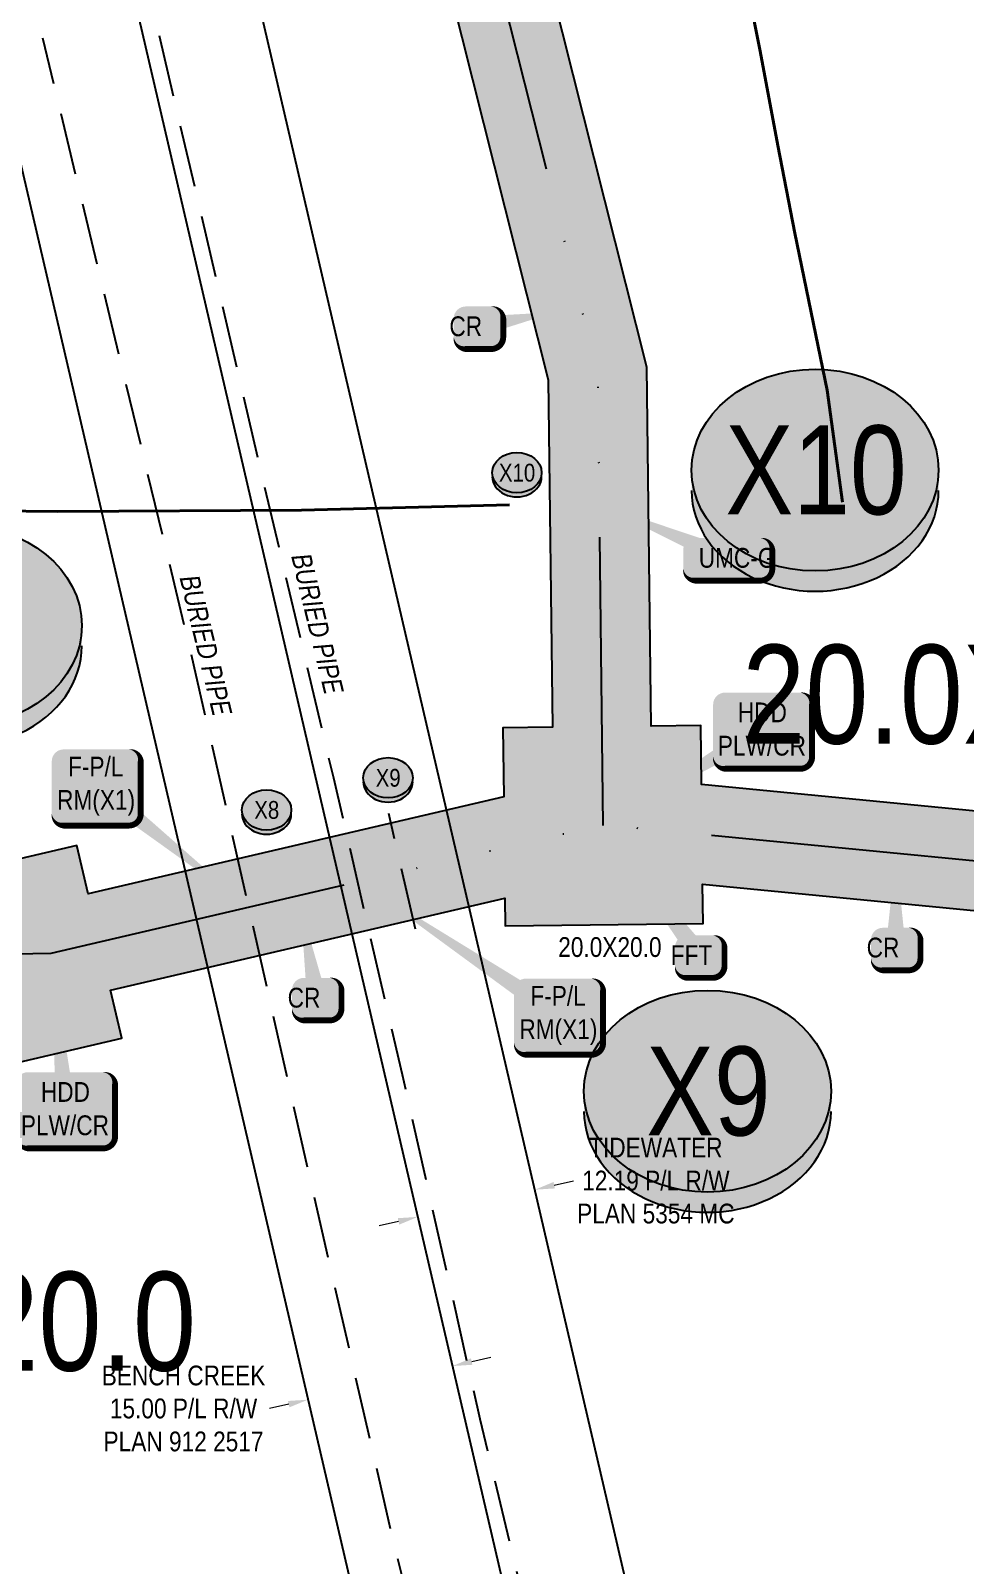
# Model space of a CAD drawing. Extents: x 88833 to 97610, y 5963373 to 5974710.
# Drawn here: x 90718.2 to 90812.7, y 5969661 to 5969816.1 of the extents above; entities that cross this region are included whole.
import ezdxf
from ezdxf.enums import TextEntityAlignment as Align

# ---------------------------------------------------------------- set-up
doc = ezdxf.new("R2010")
doc.units = 0
doc.header["$LTSCALE"] = 5
doc.header["$PDSIZE"] = 5
for name, pattern in [('COOP2', [10, 5, -1, 0, -1, 0, -1, 0, -1, 0, -1]), ('DASHDOT', [25.4, 12.7, -6.35, 0, -6.35]), ('foc-TIELINE', [1.875, 1.25, -0.625]), ('UG_PIPE', [1.875, 1.25, -0.625])]:
    doc.linetypes.add(name, pattern=pattern)
doc.layers.get('Defpoints').update_dxf_attribs({"color": 9})
for name, color, linetype in [('AS-PIPE-UG', 44, 'UG_PIPE'), ('AS-PIPE-UG-T-1000', 44, 'Continuous'), ('F-RW', 190, 'Continuous'), ('P-APEX RECON PAY ITEMS-1000', 240, 'Continuous'), ('P-APEX RECON-10m BUFFER', 51, 'COOP2'), ('P-APEX RECON-URBAN', 30, 'COOP2'), ('P-APEX RECON-WORK AREA', 104, 'Continuous'), ('P-BUFFER-PURPLE', 187, 'foc-TIELINE'), ('P-CROSSINGS', 250, 'Continuous'), ('P-CROSSINGS-1000', 250, 'Continuous')]:
    doc.layers.add(name, color=color, linetype=linetype)
for name, color, linetype, lineweight in [('AS-RECON EXISTING', 151, 'DASHDOT', 40), ('F-VCE-T', 190, 'Continuous', 9), ('P-APEX RECON-TWS-T', 104, 'Continuous', 9), ('P-APEX RECON-TWS-T-1000', 104, 'Continuous', 9)]:
    doc.layers.add(name, color=color, linetype=linetype, lineweight=lineweight)
doc.layers.add('P-APEX RECON-TO BE DRILLED-H', color=7, linetype='Continuous', true_color=0xffafe1)
doc.styles.add('1.8', font='ARIALN.TTF', dxfattribs={"height": 2})
doc.styles.add('100L', font='ARIALN.TTF', dxfattribs={"height": 10})
doc.styles.add('175L', font='ARIALN.TTF', dxfattribs={"height": 2})
doc.styles.add('80', font='ARIALN.TTF', dxfattribs={"height": 10})
doc.styles.add('Crossing', font='ARIALN.TTF', dxfattribs={"height": 10})
doc.dimstyles.new('Compass 1 000', dxfattribs={"dimtxt": 1.8, "dimasz": 2, "dimexe": 0.2, "dimexo": 0.0625, "dimgap": 0.5, "dimtad": 0, "dimtih": 1, "dimtoh": 1, "dimzin": 0, "dimdsep": 46, "dimtxsty": '1.8', "dimcen": 0.1, "dimse1": 1, "dimse2": 1, "dimclrd": 256, "dimclrt": 256, "dimaunit": 1, "dimadec": 4, "dimazin": 0, "dimtfac": 0.06, "dimtofl": 0, "dimtmove": 0, "dimatfit": 0, "dimfxl": 0.2, "dimtolj": 1, "dimtzin": 0, "dimlwd": -1, "dimarcsym": 0})

# ---------------------------------------------------------------- blocks, each defined once
blk = doc.blocks.new('*D583')
at = {"layer": 'Defpoints', "color": 0, "transparency": 16777216}
for p in [(90769.18, 5969698.96), (90771.03, 5969690.99), (90759.19, 5969688.23)]:
    blk.add_point(p, dxfattribs=at)
at = {"layer": 'F-VCE-T', "transparency": 16777216}
for p, q in [((90771.12, 5969699.42), (90773.07, 5969699.87)), ((90755.38, 5969695.76), (90753.44, 5969695.3))]:
    blk.add_line(p, q, dxfattribs=at)
for points in [[(90771.05, 5969699.74), (90771.2, 5969699.09), (90769.18, 5969698.96)], [(90755.31, 5969696.08), (90755.46, 5969695.43), (90757.33, 5969696.21)]]:
    blk.add_solid(points, dxfattribs=at)
at = {"layer": 'F-VCE-T', "transparency": 16777216, "insert": (90781.4, 5969699.87), "char_height": 2, "attachment_point": 5, "style": '1.8'}
blk.add_mtext('\\A1;TIDEWATER\\P12.19 P/L R/W\\PPLAN 5354 MC', dxfattribs=at)
blk = doc.blocks.new('*D584')
at = {"layer": 'Defpoints', "color": 0, "transparency": 16777216}
for p in [(90758.68, 5969690.42), (90744.07, 5969687.02), (90746.23, 5969677.73)]:
    blk.add_point(p, dxfattribs=at)
at = {"layer": 'F-VCE-T', "transparency": 16777216}
for p, q in [((90762.79, 5969681.58), (90764.73, 5969682.04)), ((90744.28, 5969677.28), (90742.34, 5969676.83))]:
    blk.add_line(p, q, dxfattribs=at)
for points in [[(90762.71, 5969681.91), (90762.86, 5969681.26), (90760.84, 5969681.13)], [(90744.21, 5969677.6), (90744.36, 5969676.96), (90746.23, 5969677.73)]]:
    blk.add_solid(points, dxfattribs=at)
at = {"layer": 'F-VCE-T', "transparency": 16777216, "insert": (90733.65, 5969676.83), "char_height": 2, "attachment_point": 5, "style": '1.8'}
blk.add_mtext('\\A1;BENCH CREEK\\P15.00 P/L R/W\\PPLAN 912 2517', dxfattribs=at)
blk = doc.blocks.new('*U580')
at = {"true_color": 0xffffa8}
h = blk.add_hatch(color=51, dxfattribs=at)
edge = h.paths.add_edge_path()
edge.add_line((-16.5, -11.5), (16.5, -11.5))
edge.add_arc((16.5, -5.5), 6, 270, 360)
edge.add_line((22.5, -5.5), (22.5, 4))
edge.add_arc((16.5, 4), 6, 0, 90)
edge.add_line((16.5, 10), (-16.5, 10))
edge.add_arc((-16.5, 4), 6, 90, 180)
edge.add_line((-22.5, 4), (-22.5, -5.5))
edge.add_arc((-16.5, -5.5), 6, 180, 270)
at = {"color": 240, "flags": 128}
for points in [[(-64.92, 27.08, 0, 10, 0), (0, 0, 5, 5, 0)], [(-1, -11.44, 0, 10, 0), (0, 0, 5, 5, 0)]]:
    blk.add_lwpolyline(points, format="xyseb", dxfattribs=at)
blk.add_lwpolyline([(-16.5, -11.5, 3, 3, 0), (16.5, -11.5, 3, 3, 0.414214), (22.5, -5.5, 3, 3, 0), (22.5, 4, 3, 0, 0.414214), (16.5, 10, 0, 0, 0), (-16.5, 10, 0, 0, 0.414214), (-22.5, 4, 0, 0, 0), (-22.5, -5.5, 0, 3, 0.414214)], format="xyseb", close=True, dxfattribs=at)
at = {"color": 4, "style": '80'}
blk.add_attdef('OTHER_001', (-14.7, -5), '', height=10, dxfattribs=at)
blk = doc.blocks.new('*U586')
at = {"true_color": 0xffffa8}
h = blk.add_hatch(color=51, dxfattribs=at)
edge = h.paths.add_edge_path()
edge.add_line((-16.5, -20), (16.5, -20))
edge.add_arc((16.5, -14), 6, 270, 360)
edge.add_line((22.5, -14), (22.5, 12.5))
edge.add_arc((16.5, 12.5), 6, 0, 90)
edge.add_line((16.5, 18.5), (-16.5, 18.5))
edge.add_arc((-16.5, 12.5), 6, 90, 180)
edge.add_line((-22.5, 12.5), (-22.5, -14))
edge.add_arc((-16.5, -14), 6, 180, 270)
at = {"color": 240, "flags": 128}
blk.add_lwpolyline([(-16.5, -20, 3, 3, 0), (16.5, -20, 3, 3, 0.414214), (22.5, -14, 3, 3, 0), (22.5, 12.5, 3, 0, 0.414214), (16.5, 18.5, 0, 0, 0), (-16.5, 18.5, 0, 0, 0.414214), (-22.5, 12.5, 0, 0, 0), (-22.5, -14, 0, 3, 0.414214)], format="xyseb", close=True, dxfattribs=at)
for points in [[(-1, -11.44, 0, 10, 0), (0, 0, 5, 5, 0)], [(77.15, -61.32, 0, 10, 0), (0, 0, 5, 5, 0)]]:
    blk.add_lwpolyline(points, format="xyseb", dxfattribs=at)
at = {"color": 4, "style": '80'}
blk.add_attdef('OTHER_001', (-14.7, -5), '', height=10, dxfattribs=at)
blk = doc.blocks.new('*U587')
at = {"true_color": 0xffffa8}
h = blk.add_hatch(color=51, dxfattribs=at)
edge = h.paths.add_edge_path()
edge.add_line((-16.5, -20), (16.5, -20))
edge.add_arc((16.5, -14), 6, 270, 360)
edge.add_line((22.5, -14), (22.5, 12.5))
edge.add_arc((16.5, 12.5), 6, 0, 90)
edge.add_line((16.5, 18.5), (-16.5, 18.5))
edge.add_arc((-16.5, 12.5), 6, 90, 180)
edge.add_line((-22.5, 12.5), (-22.5, -14))
edge.add_arc((-16.5, -14), 6, 180, 270)
at = {"color": 240, "flags": 128}
for points in [[(-100.24, 67.35, 0, 10, 0), (0, 0, 5, 5, 0)], [(-1, -11.44, 0, 10, 0), (0, 0, 5, 5, 0)]]:
    blk.add_lwpolyline(points, format="xyseb", dxfattribs=at)
blk.add_lwpolyline([(-16.5, -20, 3, 3, 0), (16.5, -20, 3, 3, 0.414214), (22.5, -14, 3, 3, 0), (22.5, 12.5, 3, 0, 0.414214), (16.5, 18.5, 0, 0, 0), (-16.5, 18.5, 0, 0, 0.414214), (-22.5, 12.5, 0, 0, 0), (-22.5, -14, 0, 3, 0.414214)], format="xyseb", close=True, dxfattribs=at)
at = {"color": 4, "style": '80'}
blk.add_attdef('OTHER_001', (-14.7, -5), '', height=10, dxfattribs=at)
blk = doc.blocks.new('*U596')
at = {"true_color": 0xffffa8}
h = blk.add_hatch(color=51, dxfattribs=at)
edge = h.paths.add_edge_path()
edge.add_line((-6.5, -11.5), (6.5, -11.5))
edge.add_arc((6.5, -5.5), 6, 270, 360)
edge.add_line((12.5, -5.5), (12.5, 4))
edge.add_arc((6.5, 4), 6, 0, 90)
edge.add_line((6.5, 10), (-6.5, 10))
edge.add_arc((-6.5, 4), 6, 90, 180)
edge.add_line((-12.5, 4), (-12.5, -5.5))
edge.add_arc((-6.5, -5.5), 6, 180, 270)
at = {"color": 240, "flags": 128}
for points in [[(0.07, 47.77, 0, 10, 0), (0, 0, 5, 5, 0)], [(-1, -11.44, 0, 10, 0), (0, 0, 5, 5, 0)]]:
    blk.add_lwpolyline(points, format="xyseb", dxfattribs=at)
blk.add_lwpolyline([(-6.5, -11.5, 3, 3, 0), (6.5, -11.5, 3, 3, 0.414214), (12.5, -5.5, 3, 3, 0), (12.5, 4, 3, 0, 0.414214), (6.5, 10, 0, 0, 0), (-6.5, 10, 0, 0, 0.414214), (-12.5, 4, 0, 0, 0), (-12.5, -5.5, 0, 3, 0.414214)], format="xyseb", close=True, dxfattribs=at)
at = {"color": 4, "style": '80'}
blk.add_attdef('OTHER_001', (-14.7, -5), '', height=10, dxfattribs=at)
blk = doc.blocks.new('*U597')
at = {"true_color": 0xffffa8}
h = blk.add_hatch(color=51, dxfattribs=at)
edge = h.paths.add_edge_path()
edge.add_line((-6.5, -11.5), (6.5, -11.5))
edge.add_arc((6.5, -5.5), 6, 270, 360)
edge.add_line((12.5, -5.5), (12.5, 4))
edge.add_arc((6.5, 4), 6, 0, 90)
edge.add_line((6.5, 10), (-6.5, 10))
edge.add_arc((-6.5, 4), 6, 90, 180)
edge.add_line((-12.5, 4), (-12.5, -5.5))
edge.add_arc((-6.5, -5.5), 6, 180, 270)
at = {"color": 240, "flags": 128}
blk.add_lwpolyline([(-6.5, -11.5, 3, 3, 0), (6.5, -11.5, 3, 3, 0.414214), (12.5, -5.5, 3, 3, 0), (12.5, 4, 3, 0, 0.414214), (6.5, 10, 0, 0, 0), (-6.5, 10, 0, 0, 0.414214), (-12.5, 4, 0, 0, 0), (-12.5, -5.5, 0, 3, 0.414214)], format="xyseb", close=True, dxfattribs=at)
for points in [[(38.96, 7.12, 0, 10, 0), (0, 0, 5, 5, 0)], [(-1, -11.44, 0, 10, 0), (0, 0, 5, 5, 0)]]:
    blk.add_lwpolyline(points, format="xyseb", dxfattribs=at)
at = {"color": 4, "style": '80'}
blk.add_attdef('OTHER_001', (-14.7, -5), '', height=10, dxfattribs=at)
blk = doc.blocks.new('*U605')
at = {"true_color": 0xffffa8}
h = blk.add_hatch(color=51, dxfattribs=at)
edge = h.paths.add_edge_path()
edge.add_line((-19, -20), (19, -20))
edge.add_arc((19, -14), 6, 270, 360)
edge.add_line((25, -14), (25, 12.5))
edge.add_arc((19, 12.5), 6, 0, 90)
edge.add_line((19, 18.5), (-19, 18.5))
edge.add_arc((-19, 12.5), 6, 90, 180)
edge.add_line((-25, 12.5), (-25, -14))
edge.add_arc((-19, -14), 6, 180, 270)
at = {"color": 240, "flags": 128}
for points in [[(-7.3, 78.7, 0, 10, 0), (0, 0, 5, 5, 0)], [(-1, -11.44, 0, 10, 0), (0, 0, 5, 5, 0)]]:
    blk.add_lwpolyline(points, format="xyseb", dxfattribs=at)
blk.add_lwpolyline([(-19, -20, 3, 3, 0), (19, -20, 3, 3, 0.414214), (25, -14, 3, 3, 0), (25, 12.5, 3, 0, 0.414214), (19, 18.5, 0, 0, 0), (-19, 18.5, 0, 0, 0.414214), (-25, 12.5, 0, 0, 0), (-25, -14, 0, 3, 0.414214)], format="xyseb", close=True, dxfattribs=at)
at = {"color": 4, "style": '80'}
blk.add_attdef('OTHER_001', (-14.7, -5), '', height=10, dxfattribs=at)
blk = doc.blocks.new('*U606')
at = {"true_color": 0xffffa8}
h = blk.add_hatch(color=51, dxfattribs=at)
edge = h.paths.add_edge_path()
edge.add_line((-19, -20), (19, -20))
edge.add_arc((19, -14), 6, 270, 360)
edge.add_line((25, -14), (25, 12.5))
edge.add_arc((19, 12.5), 6, 0, 90)
edge.add_line((19, 18.5), (-19, 18.5))
edge.add_arc((-19, 12.5), 6, 90, 180)
edge.add_line((-25, 12.5), (-25, -14))
edge.add_arc((-19, -14), 6, 180, 270)
at = {"color": 240, "flags": 128}
blk.add_lwpolyline([(-19, -20, 3, 3, 0), (19, -20, 3, 3, 0.414214), (25, -14, 3, 3, 0), (25, 12.5, 3, 0, 0.414214), (19, 18.5, 0, 0, 0), (-19, 18.5, 0, 0, 0.414214), (-25, 12.5, 0, 0, 0), (-25, -14, 0, 3, 0.414214)], format="xyseb", close=True, dxfattribs=at)
for points in [[(-80.94, -48.25, 0, 10, 0), (0, 0, 5, 5, 0)], [(-1, -11.44, 0, 10, 0), (0, 0, 5, 5, 0)]]:
    blk.add_lwpolyline(points, format="xyseb", dxfattribs=at)
at = {"color": 4, "style": '80'}
blk.add_attdef('OTHER_001', (-14.7, -5), '', height=10, dxfattribs=at)
blk = doc.blocks.new('*U607')
at = {"true_color": 0xffffa8}
h = blk.add_hatch(color=51, dxfattribs=at)
edge = h.paths.add_edge_path()
edge.add_line((-6.5, -11.5), (6.5, -11.5))
edge.add_arc((6.5, -5.5), 6, 270, 360)
edge.add_line((12.5, -5.5), (12.5, 4))
edge.add_arc((6.5, 4), 6, 0, 90)
edge.add_line((6.5, 10), (-6.5, 10))
edge.add_arc((-6.5, 4), 6, 90, 180)
edge.add_line((-12.5, 4), (-12.5, -5.5))
edge.add_arc((-6.5, -5.5), 6, 180, 270)
at = {"color": 240, "flags": 128}
for points in [[(-49.05, 64.18, 0, 10, 0), (0, 0, 5, 5, 0)], [(-1, -11.44, 0, 10, 0), (0, 0, 5, 5, 0)]]:
    blk.add_lwpolyline(points, format="xyseb", dxfattribs=at)
blk.add_lwpolyline([(-6.5, -11.5, 3, 3, 0), (6.5, -11.5, 3, 3, 0.414214), (12.5, -5.5, 3, 3, 0), (12.5, 4, 3, 0, 0.414214), (6.5, 10, 0, 0, 0), (-6.5, 10, 0, 0, 0.414214), (-12.5, 4, 0, 0, 0), (-12.5, -5.5, 0, 3, 0.414214)], format="xyseb", close=True, dxfattribs=at)
at = {"color": 4, "style": '80'}
blk.add_attdef('OTHER_001', (-14.7, -5), '', height=10, dxfattribs=at)
blk = doc.blocks.new('xing2')
h = blk.add_hatch(color=50)
h.dxf.hatch_style = 1
edge = h.paths.add_edge_path()
edge.add_ellipse((0, 0), major_axis=(-12.5, 0), ratio=0.816297, start_angle=0, end_angle=360)
h = blk.add_hatch(color=250)
h.dxf.hatch_style = 1
edge = h.paths.add_edge_path()
edge.add_ellipse((0, -2.05), major_axis=(-12.5, 0), ratio=0.816297, start_angle=0, end_angle=180)
edge.add_line((12.5, -2.05), (12.5, 0))
edge.add_ellipse((0, 0), major_axis=(-12.5, 0), ratio=0.816297, start_angle=0, end_angle=180, ccw=False)
edge.add_line((-12.5, 0), (-12.5, -2.05))
at = {"color": 250}
blk.add_ellipse((0, 0), major_axis=(-12.5, 0), ratio=0.816297, dxfattribs=at)
blk.add_ellipse((0, -2.05), major_axis=(-12.5, 0), ratio=0.816297, start_param=0, end_param=3.141593, dxfattribs=at)
at = {"color": 250, "style": 'Crossing'}
blk.add_attdef('CROSSING', text='', height=9, dxfattribs=at).set_placement((0.09, 0.02), align=Align.MIDDLE_CENTER)
at = {"color": 250, "style": 'Crossing', "flags": 1}
for tag, p in [('OWNER', (0.09, -12.49)), ('DESCRIPTION', (0.09, -25.77)), ('LOCATION', (0.09, -39.3)), ('DWG_REF', (0.09, -52.84))]:
    blk.add_attdef(tag, text='', height=9, dxfattribs=at).set_placement(p, align=Align.MIDDLE_CENTER)
blk = doc.blocks.new('*U1155')
at = {"true_color": 0xffffa8}
h = blk.add_hatch(color=51, dxfattribs=at)
edge = h.paths.add_edge_path()
edge.add_line((-6.5, -11.5), (6.5, -11.5))
edge.add_arc((6.5, -5.5), 6, 270, 360)
edge.add_line((12.5, -5.5), (12.5, 4))
edge.add_arc((6.5, 4), 6, 0, 90)
edge.add_line((6.5, 10), (-6.5, 10))
edge.add_arc((-6.5, 4), 6, 90, 180)
edge.add_line((-12.5, 4), (-12.5, -5.5))
edge.add_arc((-6.5, -5.5), 6, 180, 270)
at = {"color": 240, "flags": 128}
for points in [[(-8.12, 46.08, 0, 10, 0), (0, 0, 5, 5, 0)], [(-1, -11.44, 0, 10, 0), (0, 0, 5, 5, 0)]]:
    blk.add_lwpolyline(points, format="xyseb", dxfattribs=at)
blk.add_lwpolyline([(-6.5, -11.5, 3, 3, 0), (6.5, -11.5, 3, 3, 0.414214), (12.5, -5.5, 3, 3, 0), (12.5, 4, 3, 0, 0.414214), (6.5, 10, 0, 0, 0), (-6.5, 10, 0, 0, 0.414214), (-12.5, 4, 0, 0, 0), (-12.5, -5.5, 0, 3, 0.414214)], format="xyseb", close=True, dxfattribs=at)
at = {"color": 4, "style": '80'}
blk.add_attdef('OTHER_001', (-14.7, -5), '', height=10, dxfattribs=at)

msp = doc.modelspace()

# ---------------------------------------------------------------- hatches: boundary and pattern name
at = {"layer": 'P-APEX RECON-10m BUFFER', "transparency": 33554687}
h = msp.add_hatch(color=256, dxfattribs=at)
h.dxf.hatch_style = 1
h.paths.add_polyline_path([(90656.218, 5969716.558), (90680.916, 5969717.069), (90681.019, 5969712.066), (90682.798, 5969712.102), (90666.828, 5969696.936), (90656.626, 5969696.743), (90656.728, 5969691.749), (90668.862, 5969691.977), (90690.214, 5969712.256), (90701.015, 5969712.479), (90700.912, 5969717.482), (90706.108, 5969717.589), (90707.938, 5969709.736), (90727.416, 5969714.276), (90726.28, 5969719.149), (90766.138, 5969728.437), (90766.17, 5969725.653), (90786.169, 5969725.889), (90786.122, 5969729.865), (91186.223, 5969691.01), (91241.952, 5969690.156), (91241.875, 5969685.161), (91261.857, 5969684.855), (91261.933, 5969689.85), (91289.556, 5969689.427), (91289.48, 5969684.432), (91309.462, 5969684.126), (91309.538, 5969689.121), (91461.408, 5969686.796), (91461.222, 5969696.792), (91452.248, 5969696.93), (91451.334, 5969860.612), (91453.409, 5969871.007), (91453.223, 5969876.404), (91448.228, 5969876.304), (91448.396, 5969871.416), (91446.335, 5969861.092), (91447.252, 5969697.006), (91309.691, 5969699.112), (91309.767, 5969704.108), (91289.786, 5969704.414), (91289.709, 5969699.418), (91262.086, 5969699.841), (91262.163, 5969704.837), (91242.181, 5969705.143), (91242.104, 5969700.147), (91186.783, 5969700.994), (90786.004, 5969739.916), (90785.933, 5969745.888), (90780.93, 5969745.829), (90780.502, 5969782.121), (90769.854, 5969824.402), (90773.544, 5969824.477), (90773.137, 5969844.457), (90768.142, 5969844.355), (90767.771, 5969862.607), (90757.781, 5969862.406), (90758.152, 5969844.152), (90753.158, 5969844.05), (90753.564, 5969824.07), (90759.602, 5969824.193), (90770.524, 5969780.824), (90770.938, 5969745.711), (90765.935, 5969745.652), (90766.017, 5969738.669), (90724.012, 5969728.88), (90722.876, 5969733.754), (90703.398, 5969729.215), (90703.79, 5969727.535), (90700.705, 5969727.472), (90700.602, 5969732.475), (90680.606, 5969732.061), (90680.71, 5969727.059), (90656.012, 5969726.548)])
at = {"layer": 'P-APEX RECON-TO BE DRILLED-H', "transparency": 33554687}
h = msp.add_hatch(color=256, dxfattribs=at)
h.dxf.hatch_style = 1
h.paths.add_polyline_path([(90719.125, 5969727.742), (90721.393, 5969718.01), (90777.087, 5969730.989), (90776.033, 5969735.515), (90774.82, 5969740.72)])

# ---------------------------------------------------------------- linework, layer by layer
at = {"layer": 'AS-PIPE-UG', "flags": 128}
for points in [[(90779.317, 5969608.619), (90771.544, 5969642.969), (90763.633, 5969675.769), (90755.778, 5969710.585), (90748.832, 5969740.578), (90741.487, 5969771.57), (90730.3, 5969819.613)], [(90774.363, 5969582.656), (90765.037, 5969622.085), (90754.406, 5969665.42), (90746.858, 5969698.316), (90734.701, 5969751.982), (90719.426, 5969815.369)]]:
    msp.add_lwpolyline(points, dxfattribs=at)
at = {"layer": 'AS-RECON EXISTING', "flags": 128}
for points in [[(90800.263, 5969768.463), (90798.711, 5969779.809), (90795.462, 5969795.671), (90793.74, 5969804.529), (90791.938, 5969814.055), (90790.489, 5969821.388), (90788.989, 5969830.317), (90787.434, 5969840.306), (90786.044, 5969848.911), (90784.522, 5969857.847), (90783.338, 5969869.991), (90781.812, 5969876.913), (90780.815, 5969881.744), (90759.894, 5969995.453), (90737.421, 5970577.702), (90729.543, 5970781.643)], [(90576.133, 5969765.732), (90580.125, 5969765.346), (90595.449, 5969765.909), (90603.571, 5969765.91), (90621.434, 5969766.201), (90629.559, 5969766.773), (90634.547, 5969767.21), (90640.317, 5969766.925), (90654.71, 5969767.784), (90661.863, 5969767.854), (90681.11, 5969767.811), (90700.297, 5969767.668), (90720.946, 5969767.542), (90745.572, 5969767.677), (90770.382, 5969768.303), (90797.258, 5969768.445), (90822.324, 5969768.479), (90853.176, 5969768.764), (90886.451, 5969768.285), (90916.762, 5969768.769), (90949.951, 5969769.004), (90983.625, 5969768.763), (91013.295, 5969769.037), (91035.745, 5969769.633), (91064.762, 5969770.163), (91091.321, 5969769.97), (91118.848, 5969769.969), (91152.515, 5969769.985), (91184.967, 5969770.664), (91207.799, 5969770.902), (91232.035, 5969770.791), (91259.54, 5969770.737), (91277.429, 5969770.863), (91292.772, 5969771.112), (91316.654, 5969771.454), (91334.889, 5969771.503), (91360.471, 5969771.27), (91375.455, 5969771.544), (91387.76, 5969771.55), (91391.622, 5969770.989), (91399.13, 5969768.476), (91412.407, 5969758.321), (91422.402, 5969749.424), (91426.81, 5969745.351), (91431.677, 5969740.876), (91435.591, 5969737.211), (91439.639, 5969733.861), (91444.068, 5969731.784), (91448.282, 5969731.342), (91460.804, 5969730.961), (91491.785, 5969732.949), (91499.504, 5969733.457), (91521.558, 5969734.302), (91532.082, 5969734.689), (91543.941, 5969735.162), (91559.869, 5969735.972), (91570.708, 5969736.487), (91588.459, 5969737.51), (91598.858, 5969737.822), (91604.37, 5969738.227), (91610.2, 5969738.255), (91622.642, 5969738.87), (91637.16, 5969739.242), (91654.749, 5969739.769), (91670.884, 5969740.472), (91691.138, 5969740.95), (91707.643, 5969741.738), (91716.16, 5969741.917), (91718.832, 5969742.588), (91721.116, 5969743.799), (91722.471, 5969745.332), (91724.288, 5969747.606), (91726.82, 5969754.995), (91730.416, 5969768.722), (91733.063, 5969775.089), (91734.83, 5969778.595), (91736.886, 5969781.259), (91739.475, 5969784.664), (91741.981, 5969787.807), (91745.848, 5969791.427), (91749.508, 5969792.167), (91752.139, 5969792.091), (91758.604, 5969792.088), (91776.751, 5969792.441), (91803.011, 5969792.824), (91825.439, 5969793.065), (91853.581, 5969793.526), (91885.986, 5969793.99), (91906.697, 5969797.598), (91932.81, 5969796.431), (91955.363, 5969794.739), (91964.055, 5969794.915), (91977.689, 5969795.023), (91990.009, 5969795.073), (92010.618, 5969795.404), (92034.664, 5969795.635), (92060.109, 5969796.293), (92084.597, 5969796.835), (92104.826, 5969796.858), (92119.958, 5969796.564), (92122.644, 5969797.033), (92124.013, 5969796.949), (92127.105, 5969796.857), (92129.316, 5969796.649), (92138.113, 5969796.683), (92149.213, 5969796.89), (92176.976, 5969797.51), (92190.584, 5969797.406), (92210.996, 5969797.406), (92215.588, 5969797.343), (92225.232, 5969797.406), (92229, 5969796.569), (92232.862, 5969795.489), (92236.649, 5969793.307), (92238.216, 5969791.425), (92239.154, 5969789.978), (92241.291, 5969783.894), (92241.894, 5969774.347), (92242.478, 5969762.866), (92242.899, 5969753.17), (92243.053, 5969746.642), (92243.293, 5969743.868), (92243.659, 5969738.673), (92243.971, 5969732.131), (92244.466, 5969723.302), (92245.003, 5969714.507), (92245.469, 5969706.336), (92246.041, 5969693.5), (92246.441, 5969683.86), (92246.791, 5969671.88), (92246.98, 5969662.99), (92247.325, 5969650.395), (92247.618, 5969641.347), (92247.588, 5969615.812), (92248.004, 5969605.461), (92247.988, 5969585.385), (92247.955, 5969558.064), (92248.024, 5969539.146), (92248.131, 5969517.732), (92248.342, 5969504.112), (92248.326, 5969492.199), (92248.766, 5969469.888), (92249.118, 5969447.655), (92249.314, 5969423.77), (92249.907, 5969403.476), (92250.575, 5969380.521), (92251.127, 5969356.792), (92251.315, 5969329.622), (92251.625, 5969305.247), (92252.244, 5969275.314), (92252.506, 5969248.343), (92253.105, 5969226.369), (92253.367, 5969205.621), (92253.601, 5969188.344), (92253.695, 5969165.002), (92254.008, 5969141.371), (92254.059, 5969126.191), (92253.787, 5969112.148), (92253.263, 5969101.438), (92253.359, 5969094.992), (92254.083, 5969091.898), (92255.561, 5969089.798), (92256.957, 5969088.479), (92259.048, 5969086.855), (92261.346, 5969085.807), (92266.974, 5969085.063), (92274.269, 5969085.256), (92284.734, 5969085.399), (92299.782, 5969085.707), (92322.094, 5969086.041), (92345.747, 5969086.472), (92368.294, 5969086.649), (92396.093, 5969087.014), (92421.818, 5969087.379), (92447.847, 5969087.422), (92483.989, 5969088.434), (92509.687, 5969088.681), (92532.691, 5969089.316), (92550.589, 5969089.391), (92576.592, 5969089.844), (92606.968, 5969089.895), (92633.388, 5969090.539), (92668.517, 5969091.482), (92699.58, 5969091.388), (92732.263, 5969092.096), (92770.167, 5969092.657), (92801.307, 5969093.334), (92844.354, 5969093.929), (92880.045, 5969094.061), (92923.468, 5969094.721), (92968.478, 5969095.05), (93007.309, 5969096.087), (93046.883, 5969096.559), (93080.818, 5969096.99)]]:
    msp.add_lwpolyline(points, dxfattribs=at)
at = {"layer": 'F-RW', "flags": 128}
for points in [[(90912.134, 5968964.364), (90889.3, 5969062.532), (90703.539, 5969861.314), (90718.85, 5969861.622)], [(90939.894, 5968964.946), (90917.047, 5969063.172), (90865.385, 5969285.212), (90731.296, 5969861.872), (90718.85, 5969861.622), (90853.584, 5969282.448), (90904.606, 5969062.885), (90927.447, 5968964.685)]]:
    msp.add_lwpolyline(points, dxfattribs=at)
at = {"layer": 'P-APEX RECON-URBAN', "ltscale": 1.5, "flags": 128}
for points in [[(90761.723, 5969914.208), (90763.451, 5969829.369), (90775.513, 5969781.472), (90776.052, 5969735.77)], [(89862.314, 5969420.078), (89867.21, 5969428.525), (89870.142, 5969432.838), (89871.234, 5969440.262), (89870.986, 5969451.312), (89869.214, 5969465.882), (89874.382, 5969505.038), (89878.807, 5969544.864), (89884.151, 5969585.191), (89892.206, 5969617.101), (89902.642, 5969647.039), (89920.512, 5969655.252), (90029.926, 5969662.38), (90138.481, 5969668.858), (90357.817, 5969689.033), (90562.775, 5969696.814), (90589.96, 5969720.186), (90720.273, 5969722.879), (90776.006, 5969735.867), (91186.503, 5969696.002), (91462.207, 5969691.78), (92125.726, 5969704.862), (92128.773, 5969486.17), (92217.364, 5969300.618), (92221.268, 5969073.304), (93093.277, 5969087.636), (93106.741, 5968355.069), (93124.698, 5968305.644), (93129.217, 5968093.237), (93161.833, 5968029.817), (93132.245, 5967948.401), (93140.258, 5967559.937), (93144.056, 5967553.379), (93150.54, 5967550.023), (93471.989, 5967554.975), (93537.11, 5967530.142), (93807.323, 5967535.904), (93870.968, 5967527.576), (94192.337, 5967535.661), (94197.923, 5967257.788), (94078.168, 5967114.695), (94085.554, 5966738.872), (94086.156, 5966675.15), (93941.517, 5966671.159), (93944.01, 5966553.478), (93958.044, 5965888.32), (93972.598, 5965166.717), (93975.555, 5965146.731), (93977.138, 5965068.998), (93975.008, 5965048.86), (93989.037, 5964391.951), (94052.05, 5964393.271), (94345.155, 5964399.496), (94346.843, 5964325.417), (94351.149, 5964301.36), (94401.947, 5964302.5), (94446.672, 5964297.431), (95465.604, 5964319.323)]]:
    msp.add_lwpolyline(points, dxfattribs=at)
at = {"layer": 'P-APEX RECON-WORK AREA', "flags": 128}
for points in [[(90759.602, 5969824.193), (90770.524, 5969780.824), (90770.938, 5969745.711), (90765.935, 5969745.652), (90766.017, 5969738.669), (90724.012, 5969728.88), (90722.876, 5969733.754), (90703.398, 5969729.215)], [(91186.783, 5969700.994), (90786.004, 5969739.916), (90785.933, 5969745.888), (90780.93, 5969745.829), (90780.502, 5969782.121), (90769.854, 5969824.402)], [(90707.938, 5969709.736), (90727.416, 5969714.276), (90726.28, 5969719.149), (90766.138, 5969728.437), (90766.17, 5969725.653), (90786.169, 5969725.889), (90786.122, 5969729.865), (91186.223, 5969691.01)]]:
    msp.add_lwpolyline(points, dxfattribs=at)
at = {"layer": 'P-BUFFER-PURPLE'}
msp.add_line((90757.113, 5969725.308), (90754.392, 5969736.986), dxfattribs=at)

# ---------------------------------------------------------------- block references
at = {"layer": 'P-APEX RECON PAY ITEMS-1000', "xscale": 0.2, "yscale": 0.2, "zscale": 0.2}
for name, p, values in [('*U597', (90763.47, 5969786.253), {'OTHER_001': 'CR'}), ('*U580', (90788.673, 5969762.841), {'OTHER_001': 'UMC-G'}), ('*U607', (90785.842, 5969722.678), {'OTHER_001': 'FFT'}), ('*U596', (90805.654, 5969723.441), {'OTHER_001': 'CR'}), ('*U1155', (90747.119, 5969718.374), {'OTHER_001': 'CR'})]:
    msp.add_blockref(name, p, dxfattribs=at).add_auto_attribs(values)
at = {"layer": 'P-APEX RECON PAY ITEMS-1000'}
ref = msp.add_blockref('*U606', (90792.195, 5969745.516), dxfattribs=dict(at, xscale=0.2, yscale=0.2, zscale=0.2))
ref.add_attrib('OTHER_001', 'HDD', (90789.689, 5969746.217), dxfattribs={"layer": '0', "color": 4, "height": 2, "style": '80'})
ref.add_attrib('OTHER_002', 'PLW/CR', (90787.668, 5969742.849), dxfattribs={"layer": '0', "color": 4, "height": 2, "style": '80'})
ref = msp.add_blockref('*U586', (90724.83, 5969739.775), dxfattribs=dict(at, xscale=0.2, yscale=0.2, zscale=0.2))
ref.add_attrib('OTHER_001', 'F-P/L', (90721.976, 5969740.736), dxfattribs={"layer": '0', "color": 4, "height": 2, "style": '80'})
ref.add_attrib('OTHER_002', 'RM(X1)', (90720.867, 5969737.368), dxfattribs={"layer": '0', "color": 4, "height": 2, "style": '80'})
ref = msp.add_blockref('*U587', (90771.567, 5969716.601), dxfattribs=dict(at, xscale=0.2, yscale=0.2, zscale=0.2))
ref.add_attrib('OTHER_001', 'F-P/L', (90768.713, 5969717.561), dxfattribs={"layer": '0', "color": 4, "height": 2, "style": '80'})
ref.add_attrib('OTHER_002', 'RM(X1)', (90767.604, 5969714.194), dxfattribs={"layer": '0', "color": 4, "height": 2, "style": '80'})
ref = msp.add_blockref('*U605', (90721.733, 5969707.14), dxfattribs=dict(at, xscale=0.2, yscale=0.2, zscale=0.2))
ref.add_attrib('OTHER_001', 'HDD', (90719.228, 5969707.841), dxfattribs={"layer": '0', "color": 4, "height": 2, "style": '80'})
ref.add_attrib('OTHER_002', 'PLW/CR', (90717.206, 5969704.473), dxfattribs={"layer": '0', "color": 4, "height": 2, "style": '80'})
at = {"layer": 'P-CROSSINGS', "xscale": 0.9992045070000001, "yscale": 0.9992045070000001, "zscale": 0.9992045070000001}
for p, values in [((90797.499, 5969771.711), {'CROSSING': 'X10'}), ((90710.887, 5969755.984), {'CROSSING': 'X8'}), ((90786.621, 5969708.917), {'CROSSING': 'X9'})]:
    msp.add_blockref('xing2', p, dxfattribs=at).add_auto_attribs(values)
at = {"layer": 'P-CROSSINGS-1000', "xscale": 0.1998409014, "yscale": 0.1998409014, "zscale": 0.1998409014}
for p, values in [((90767.355, 5969771.45), {'CROSSING': 'X10'}), ((90754.323, 5969740.601), {'CROSSING': 'X9'}), ((90742.047, 5969737.353), {'CROSSING': 'X8'})]:
    msp.add_blockref('xing2', p, dxfattribs=at).add_auto_attribs(values)

# ---------------------------------------------------------------- texts
at = {"layer": 'AS-PIPE-UG-T-1000', "char_height": 2, "attachment_point": 1, "rotation": 283.54852, "style": '100L'}
for insert in [(90746.455, 5969763.536), (90735.169, 5969761.353)]:
    msp.add_mtext_dynamic_manual_height_columns('\\pi0.065621;{\\fArial Narrow|b0|i1|c0|p34;BURIED PIPE}', width=14.64557, gutter_width=50, heights=[0], dxfattribs=dict(at, insert=insert))
at = {"layer": 'P-APEX RECON-TWS-T', "char_height": 10, "attachment_point": 1, "style": '175L'}
for insert in [(90790.141, 5969754.053), (90682.682, 5969690.658)]:
    msp.add_mtext_dynamic_manual_height_columns('20.0X20.0', width=49.86126, gutter_width=100, heights=[0], dxfattribs=dict(at, insert=insert))
at = {"layer": 'P-APEX RECON-TWS-T-1000', "insert": (90771.531, 5969724.492), "char_height": 2, "attachment_point": 1, "style": '175L'}
msp.add_mtext_dynamic_manual_height_columns('20.0X20.0', width=9.98019, gutter_width=100, heights=[0], dxfattribs=at)

# ---------------------------------------------------------------- dimensions: what is measured, and where the dimension line sits
at = {"layer": 'F-VCE-T'}
for base, p1, p2, angle, text, picture, middle in [((90769.177, 5969698.963), (90759.186, 5969688.234), (90771.031, 5969690.988), 13.09021, 'TIDEWATER\\P12.19 P/L R/W\\PPLAN 5354 MC', '*D583', (90781.396, 5969699.869)), ((90746.231, 5969677.733), (90758.678, 5969690.418), (90744.071, 5969687.022), 193.09176, 'BENCH CREEK\\P15.00 P/L R/W\\PPLAN 912 2517', '*D584', (90733.649, 5969676.827))]:
    dim = msp.add_linear_dim(base=base, p1=p1, p2=p2, angle=angle, text=text, dimstyle='Compass 1 000', dxfattribs=at)
    dim.commit()
    dim.dimension.update_dxf_attribs({"geometry": picture, "text_midpoint": middle, "dimtype": 161})

doc.saveas('drawing.dxf')
